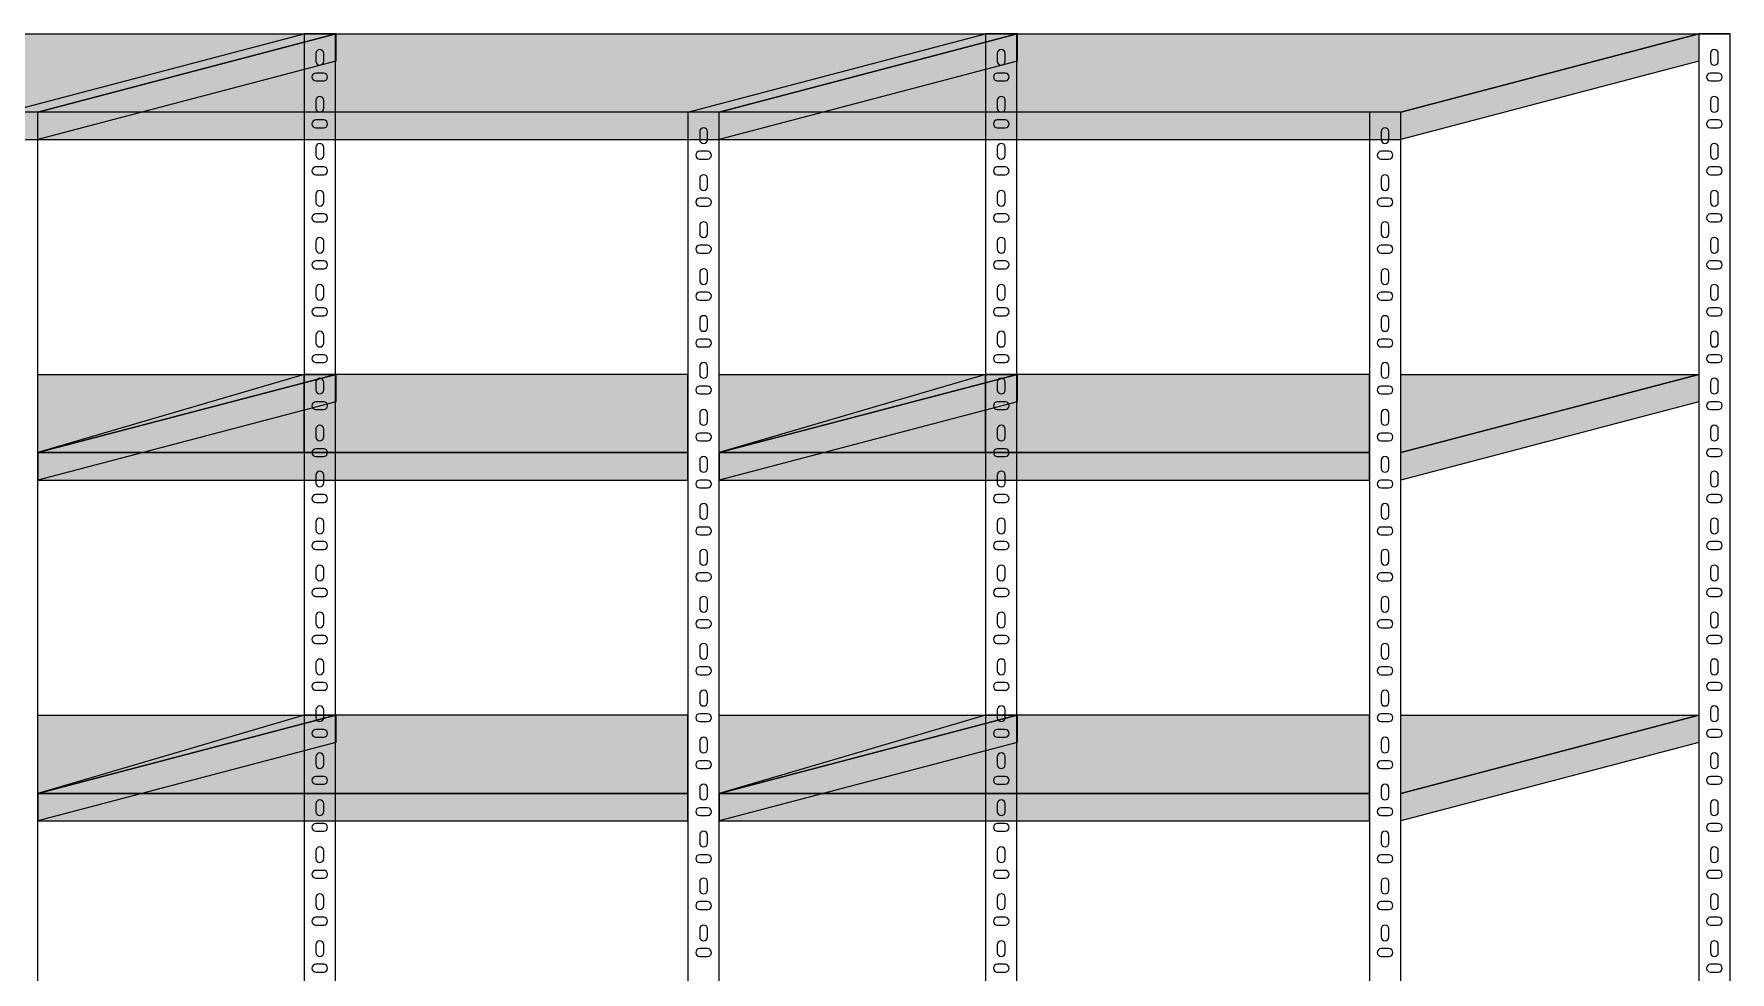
# Model space of a CAD drawing. Header units: millimetres. Extents: x 6614975 to 6624097, y 8742145 to 8746891.
# Drawn here: x 6619253.7 to 6619470.2, y 8744435 to 8744554.9 of the extents above; entities that cross this region are included whole.
import ezdxf

# ---------------------------------------------------------------- set-up
doc = ezdxf.new("R2010")
doc.units = ezdxf.units.MM

msp = doc.modelspace()

# ---------------------------------------------------------------- hatches: boundary and pattern name
h = msp.add_hatch(color=8)
h.dxf.hatch_style = 1
h.paths.add_polyline_path([(6619254.186, 8744544.906), (6619292.238, 8744554.906), (6619205.186, 8744554.906), (6619201.186, 8744554.906), (6619163.186, 8744544.906)])
h = msp.add_hatch(color=8)
h.dxf.hatch_style = 1
h.paths.add_polyline_path([(6619341.186, 8744544.906), (6619379.238, 8744554.906), (6619292.186, 8744554.906), (6619288.186, 8744554.906), (6619250.186, 8744544.906)])
h = msp.add_hatch(color=8)
h.dxf.hatch_style = 1
h.paths.add_polyline_path([(6619292.238, 8744551.406), (6619292.238, 8744554.906), (6619254.186, 8744544.906), (6619254.186, 8744541.406)])
h = msp.add_hatch(color=8)
h.dxf.hatch_style = 1
h.paths.add_polyline_path([(6619428.186, 8744544.906), (6619466.238, 8744554.906), (6619379.186, 8744554.906), (6619375.186, 8744554.906), (6619337.186, 8744544.906)])
h = msp.add_hatch(color=8)
h.dxf.hatch_style = 1
h.paths.add_polyline_path([(6619379.238, 8744551.406), (6619379.238, 8744554.906), (6619341.186, 8744544.906), (6619341.186, 8744541.406)])
h = msp.add_hatch(color=8)
h.dxf.hatch_style = 1
h.paths.add_polyline_path([(6619466.238, 8744551.406), (6619466.238, 8744554.906), (6619428.186, 8744544.906), (6619428.186, 8744541.406)])
h = msp.add_hatch(color=8)
h.dxf.hatch_style = 1
h.paths.add_polyline_path([(6619163.186, 8744544.906), (6619163.186, 8744541.406), (6619254.186, 8744541.406), (6619254.186, 8744544.906)])
h = msp.add_hatch(color=8)
h.dxf.hatch_style = 1
h.paths.add_polyline_path([(6619250.186, 8744544.906), (6619250.186, 8744541.406), (6619341.186, 8744541.406), (6619341.186, 8744544.906)])
h = msp.add_hatch(color=8)
h.dxf.hatch_style = 1
h.paths.add_polyline_path([(6619337.186, 8744544.906), (6619337.186, 8744541.406), (6619428.186, 8744541.406), (6619428.186, 8744544.906)])
h = msp.add_hatch(color=8)
h.dxf.hatch_style = 1
h.paths.add_polyline_path([(6619292.238, 8744507.906), (6619292.238, 8744511.406), (6619254.186, 8744501.406), (6619254.186, 8744497.906)])
h = msp.add_hatch(color=8)
h.dxf.hatch_style = 1
h.paths.add_polyline_path([(6619292.238, 8744511.406), (6619254.186, 8744511.406), (6619254.186, 8744501.406)])
h = msp.add_hatch(color=8)
h.dxf.hatch_style = 1
h.paths.add_polyline_path([(6619288.186, 8744511.406), (6619254.186, 8744501.406), (6619337.186, 8744501.406), (6619337.186, 8744511.406)])
h = msp.add_hatch(color=8)
h.dxf.hatch_style = 1
h.paths.add_polyline_path([(6619379.238, 8744507.906), (6619379.238, 8744511.406), (6619341.186, 8744501.406), (6619341.186, 8744497.906)])
h = msp.add_hatch(color=8)
h.dxf.hatch_style = 1
h.paths.add_polyline_path([(6619379.238, 8744511.406), (6619341.186, 8744511.406), (6619341.186, 8744501.406)])
h = msp.add_hatch(color=8)
h.dxf.hatch_style = 1
h.paths.add_polyline_path([(6619375.186, 8744511.406), (6619341.186, 8744501.406), (6619424.186, 8744501.406), (6619424.186, 8744511.406)])
h = msp.add_hatch(color=8)
h.dxf.hatch_style = 1
h.paths.add_polyline_path([(6619466.238, 8744507.906), (6619466.238, 8744511.406), (6619428.186, 8744501.406), (6619428.186, 8744497.906)])
h = msp.add_hatch(color=8)
h.dxf.hatch_style = 1
h.paths.add_polyline_path([(6619466.238, 8744511.406), (6619428.186, 8744511.406), (6619428.186, 8744501.406)])
h = msp.add_hatch(color=8)
h.dxf.hatch_style = 1
h.paths.add_polyline_path([(6619337.186, 8744497.906), (6619337.186, 8744501.406), (6619254.186, 8744501.406), (6619254.186, 8744497.906)])
h = msp.add_hatch(color=8)
h.dxf.hatch_style = 1
h.paths.add_polyline_path([(6619424.186, 8744497.906), (6619424.186, 8744501.406), (6619341.186, 8744501.406), (6619341.186, 8744497.906)])
h = msp.add_hatch(color=8)
h.dxf.hatch_style = 1
h.paths.add_polyline_path([(6619292.238, 8744464.379), (6619292.238, 8744467.879), (6619254.186, 8744457.879), (6619254.186, 8744454.379)])
h = msp.add_hatch(color=8)
h.dxf.hatch_style = 1
h.paths.add_polyline_path([(6619292.238, 8744467.879), (6619254.186, 8744467.879), (6619254.186, 8744457.879)])
h = msp.add_hatch(color=8)
h.dxf.hatch_style = 1
h.paths.add_polyline_path([(6619288.186, 8744467.879), (6619254.186, 8744457.879), (6619337.186, 8744457.879), (6619337.186, 8744467.879)])
h = msp.add_hatch(color=8)
h.dxf.hatch_style = 1
h.paths.add_polyline_path([(6619379.238, 8744464.379), (6619379.238, 8744467.879), (6619341.186, 8744457.879), (6619341.186, 8744454.379)])
h = msp.add_hatch(color=8)
h.dxf.hatch_style = 1
h.paths.add_polyline_path([(6619379.238, 8744467.879), (6619341.186, 8744467.879), (6619341.186, 8744457.879)])
h = msp.add_hatch(color=8)
h.dxf.hatch_style = 1
h.paths.add_polyline_path([(6619375.186, 8744467.879), (6619341.186, 8744457.879), (6619424.186, 8744457.879), (6619424.186, 8744467.879)])
h = msp.add_hatch(color=8)
h.dxf.hatch_style = 1
h.paths.add_polyline_path([(6619466.238, 8744464.379), (6619466.238, 8744467.879), (6619428.186, 8744457.879), (6619428.186, 8744454.379)])
h = msp.add_hatch(color=8)
h.dxf.hatch_style = 1
h.paths.add_polyline_path([(6619466.238, 8744467.879), (6619428.186, 8744467.879), (6619428.186, 8744457.879)])
h = msp.add_hatch(color=8)
h.dxf.hatch_style = 1
h.paths.add_polyline_path([(6619337.186, 8744454.379), (6619337.186, 8744457.879), (6619254.186, 8744457.879), (6619254.186, 8744454.379)])
h = msp.add_hatch(color=8)
h.dxf.hatch_style = 1
h.paths.add_polyline_path([(6619424.186, 8744454.379), (6619424.186, 8744457.879), (6619341.186, 8744457.879), (6619341.186, 8744454.379)])

# ---------------------------------------------------------------- linework, layer by layer
for p, q in [((6619288.186, 8744554.906), (6619292.186, 8744554.906)), ((6619375.186, 8744554.906), (6619379.186, 8744554.906)), ((6619375.186, 8744554.906), (6619379.186, 8744554.906)), ((6619288.186, 8744501.406), (6619288.186, 8744511.406)), ((6619375.186, 8744501.406), (6619375.186, 8744511.406))]:
    msp.add_line(p, q)
for points in [[(6619292.238, 8744554.906), (6619254.186, 8744544.906), (6619163.186, 8744544.906), (6619201.186, 8744554.906), (6619205.186, 8744554.906), (6619296.238, 8744554.906)], [(6619379.238, 8744554.906), (6619341.186, 8744544.906), (6619250.186, 8744544.906), (6619288.186, 8744554.906), (6619292.186, 8744554.906), (6619379.238, 8744554.906)], [(6619466.238, 8744554.906), (6619428.186, 8744544.906), (6619337.186, 8744544.906), (6619375.186, 8744554.906), (6619379.186, 8744554.906), (6619470.238, 8744554.906)], [(6619288.186, 8744511.406), (6619254.186, 8744501.406), (6619337.186, 8744501.406), (6619337.186, 8744511.406), (6619288.186, 8744511.406)], [(6619375.186, 8744511.406), (6619341.186, 8744501.406), (6619424.186, 8744501.406), (6619424.186, 8744511.406), (6619375.186, 8744511.406)], [(6619288.186, 8744467.879), (6619254.186, 8744457.879), (6619337.186, 8744457.879), (6619337.186, 8744467.879), (6619288.186, 8744467.879)], [(6619375.186, 8744467.879), (6619341.186, 8744457.879), (6619424.186, 8744457.879), (6619424.186, 8744467.879), (6619375.186, 8744467.879)]]:
    msp.add_lwpolyline(points)
for points in [[(6619254.186, 8744544.906), (6619292.238, 8744554.906), (6619292.238, 8744551.406), (6619254.186, 8744541.406)], [(6619288.186, 8744354.906), (6619292.186, 8744354.906), (6619292.186, 8744554.906), (6619288.186, 8744554.906)], [(6619341.186, 8744544.906), (6619379.238, 8744554.906), (6619379.238, 8744551.406), (6619341.186, 8744541.406)], [(6619375.186, 8744354.906), (6619379.186, 8744354.906), (6619379.186, 8744554.906), (6619375.186, 8744554.906)], [(6619428.186, 8744544.906), (6619466.238, 8744554.906), (6619466.238, 8744551.406), (6619428.186, 8744541.406)], [(6619466.238, 8744354.906), (6619470.238, 8744354.906), (6619470.238, 8744554.906), (6619466.238, 8744554.906)], [(6619163.186, 8744541.406), (6619254.186, 8744541.406), (6619254.186, 8744544.906), (6619163.186, 8744544.906)], [(6619250.186, 8744344.906), (6619254.186, 8744344.906), (6619254.186, 8744544.906), (6619250.186, 8744544.906)], [(6619250.186, 8744344.906), (6619254.186, 8744344.906), (6619254.186, 8744544.906), (6619250.186, 8744544.906)], [(6619250.186, 8744541.406), (6619341.186, 8744541.406), (6619341.186, 8744544.906), (6619250.186, 8744544.906)], [(6619337.186, 8744344.906), (6619341.186, 8744344.906), (6619341.186, 8744544.906), (6619337.186, 8744544.906)], [(6619337.186, 8744344.906), (6619341.186, 8744344.906), (6619341.186, 8744544.906), (6619337.186, 8744544.906)], [(6619337.186, 8744344.906), (6619341.186, 8744344.906), (6619341.186, 8744544.906), (6619337.186, 8744544.906)], [(6619337.186, 8744541.406), (6619428.186, 8744541.406), (6619428.186, 8744544.906), (6619337.186, 8744544.906)], [(6619424.186, 8744344.906), (6619428.186, 8744344.906), (6619428.186, 8744544.906), (6619424.186, 8744544.906)], [(6619254.186, 8744501.406), (6619292.238, 8744511.406), (6619292.238, 8744507.906), (6619254.186, 8744497.906)], [(6619254.186, 8744511.406), (6619292.238, 8744511.406), (6619254.186, 8744501.406)], [(6619341.186, 8744501.406), (6619379.238, 8744511.406), (6619379.238, 8744507.906), (6619341.186, 8744497.906)], [(6619341.186, 8744511.406), (6619379.238, 8744511.406), (6619341.186, 8744501.406)], [(6619428.186, 8744501.406), (6619466.238, 8744511.406), (6619466.238, 8744507.906), (6619428.186, 8744497.906)], [(6619428.186, 8744511.406), (6619466.238, 8744511.406), (6619428.186, 8744501.406)], [(6619254.186, 8744497.906), (6619337.186, 8744497.906), (6619337.186, 8744501.406), (6619254.186, 8744501.406)], [(6619341.186, 8744497.906), (6619424.186, 8744497.906), (6619424.186, 8744501.406), (6619341.186, 8744501.406)], [(6619254.186, 8744457.879), (6619292.238, 8744467.879), (6619292.238, 8744464.379), (6619254.186, 8744454.379)], [(6619254.186, 8744467.879), (6619292.238, 8744467.879), (6619254.186, 8744457.879)], [(6619341.186, 8744457.879), (6619379.238, 8744467.879), (6619379.238, 8744464.379), (6619341.186, 8744454.379)], [(6619341.186, 8744467.879), (6619379.238, 8744467.879), (6619341.186, 8744457.879)], [(6619428.186, 8744457.879), (6619466.238, 8744467.879), (6619466.238, 8744464.379), (6619428.186, 8744454.379)], [(6619428.186, 8744467.879), (6619466.238, 8744467.879), (6619428.186, 8744457.879)], [(6619254.186, 8744454.379), (6619337.186, 8744454.379), (6619337.186, 8744457.879), (6619254.186, 8744457.879)], [(6619341.186, 8744454.379), (6619424.186, 8744454.379), (6619424.186, 8744457.879), (6619341.186, 8744457.879)]]:
    msp.add_lwpolyline(points, close=True)
for points in [[(6619289.686, 8744551.406, 1), (6619290.686, 8744551.406), (6619290.686, 8744552.406, 1), (6619289.686, 8744552.406)], [(6619376.686, 8744551.406, 1), (6619377.686, 8744551.406), (6619377.686, 8744552.406, 1), (6619376.686, 8744552.406)], [(6619467.738, 8744551.406, 1), (6619468.738, 8744551.406), (6619468.738, 8744552.406, 1), (6619467.738, 8744552.406)], [(6619289.686, 8744549.906, 1), (6619289.686, 8744548.906), (6619290.686, 8744548.906, 1), (6619290.686, 8744549.906)], [(6619376.686, 8744549.906, 1), (6619376.686, 8744548.906), (6619377.686, 8744548.906, 1), (6619377.686, 8744549.906)], [(6619467.738, 8744549.906, 1), (6619467.738, 8744548.906), (6619468.738, 8744548.906, 1), (6619468.738, 8744549.906)], [(6619289.686, 8744545.406, 1), (6619290.686, 8744545.406), (6619290.686, 8744546.406, 1), (6619289.686, 8744546.406)], [(6619376.686, 8744545.406, 1), (6619377.686, 8744545.406), (6619377.686, 8744546.406, 1), (6619376.686, 8744546.406)], [(6619467.738, 8744545.406, 1), (6619468.738, 8744545.406), (6619468.738, 8744546.406, 1), (6619467.738, 8744546.406)], [(6619289.686, 8744543.906, 1), (6619289.686, 8744542.906), (6619290.686, 8744542.906, 1), (6619290.686, 8744543.906)], [(6619376.686, 8744543.906, 1), (6619376.686, 8744542.906), (6619377.686, 8744542.906, 1), (6619377.686, 8744543.906)], [(6619467.738, 8744543.906, 1), (6619467.738, 8744542.906), (6619468.738, 8744542.906, 1), (6619468.738, 8744543.906)], [(6619338.686, 8744541.406, 1), (6619339.686, 8744541.406), (6619339.686, 8744542.406, 1), (6619338.686, 8744542.406)], [(6619338.686, 8744541.406, 1), (6619339.686, 8744541.406), (6619339.686, 8744542.406, 1), (6619338.686, 8744542.406)], [(6619338.686, 8744541.406, 1), (6619339.686, 8744541.406), (6619339.686, 8744542.406, 1), (6619338.686, 8744542.406)], [(6619425.686, 8744541.406, 1), (6619426.686, 8744541.406), (6619426.686, 8744542.406, 1), (6619425.686, 8744542.406)], [(6619289.686, 8744539.406, 1), (6619290.686, 8744539.406), (6619290.686, 8744540.406, 1), (6619289.686, 8744540.406)], [(6619338.686, 8744539.906, 1), (6619338.686, 8744538.906), (6619339.686, 8744538.906, 1), (6619339.686, 8744539.906)], [(6619338.686, 8744539.906, 1), (6619338.686, 8744538.906), (6619339.686, 8744538.906, 1), (6619339.686, 8744539.906)], [(6619338.686, 8744539.906, 1), (6619338.686, 8744538.906), (6619339.686, 8744538.906, 1), (6619339.686, 8744539.906)], [(6619376.686, 8744539.406, 1), (6619377.686, 8744539.406), (6619377.686, 8744540.406, 1), (6619376.686, 8744540.406)], [(6619425.686, 8744539.906, 1), (6619425.686, 8744538.906), (6619426.686, 8744538.906, 1), (6619426.686, 8744539.906)], [(6619467.738, 8744539.406, 1), (6619468.738, 8744539.406), (6619468.738, 8744540.406, 1), (6619467.738, 8744540.406)], [(6619289.686, 8744537.906, 1), (6619289.686, 8744536.906), (6619290.686, 8744536.906, 1), (6619290.686, 8744537.906)], [(6619376.686, 8744537.906, 1), (6619376.686, 8744536.906), (6619377.686, 8744536.906, 1), (6619377.686, 8744537.906)], [(6619467.738, 8744537.906, 1), (6619467.738, 8744536.906), (6619468.738, 8744536.906, 1), (6619468.738, 8744537.906)], [(6619338.686, 8744535.406, 1), (6619339.686, 8744535.406), (6619339.686, 8744536.406, 1), (6619338.686, 8744536.406)], [(6619338.686, 8744535.406, 1), (6619339.686, 8744535.406), (6619339.686, 8744536.406, 1), (6619338.686, 8744536.406)], [(6619338.686, 8744535.406, 1), (6619339.686, 8744535.406), (6619339.686, 8744536.406, 1), (6619338.686, 8744536.406)], [(6619425.686, 8744535.406, 1), (6619426.686, 8744535.406), (6619426.686, 8744536.406, 1), (6619425.686, 8744536.406)], [(6619289.686, 8744533.406, 1), (6619290.686, 8744533.406), (6619290.686, 8744534.406, 1), (6619289.686, 8744534.406)], [(6619338.686, 8744533.906, 1), (6619338.686, 8744532.906), (6619339.686, 8744532.906, 1), (6619339.686, 8744533.906)], [(6619338.686, 8744533.906, 1), (6619338.686, 8744532.906), (6619339.686, 8744532.906, 1), (6619339.686, 8744533.906)], [(6619338.686, 8744533.906, 1), (6619338.686, 8744532.906), (6619339.686, 8744532.906, 1), (6619339.686, 8744533.906)], [(6619376.686, 8744533.406, 1), (6619377.686, 8744533.406), (6619377.686, 8744534.406, 1), (6619376.686, 8744534.406)], [(6619425.686, 8744533.906, 1), (6619425.686, 8744532.906), (6619426.686, 8744532.906, 1), (6619426.686, 8744533.906)], [(6619467.738, 8744533.406, 1), (6619468.738, 8744533.406), (6619468.738, 8744534.406, 1), (6619467.738, 8744534.406)], [(6619289.686, 8744531.906, 1), (6619289.686, 8744530.906), (6619290.686, 8744530.906, 1), (6619290.686, 8744531.906)], [(6619338.686, 8744529.406, 1), (6619339.686, 8744529.406), (6619339.686, 8744530.406, 1), (6619338.686, 8744530.406)], [(6619338.686, 8744529.406, 1), (6619339.686, 8744529.406), (6619339.686, 8744530.406, 1), (6619338.686, 8744530.406)], [(6619338.686, 8744529.406, 1), (6619339.686, 8744529.406), (6619339.686, 8744530.406, 1), (6619338.686, 8744530.406)], [(6619376.686, 8744531.906, 1), (6619376.686, 8744530.906), (6619377.686, 8744530.906, 1), (6619377.686, 8744531.906)], [(6619425.686, 8744529.406, 1), (6619426.686, 8744529.406), (6619426.686, 8744530.406, 1), (6619425.686, 8744530.406)], [(6619467.738, 8744531.906, 1), (6619467.738, 8744530.906), (6619468.738, 8744530.906, 1), (6619468.738, 8744531.906)], [(6619289.686, 8744527.406, 1), (6619290.686, 8744527.406), (6619290.686, 8744528.406, 1), (6619289.686, 8744528.406)], [(6619376.686, 8744527.406, 1), (6619377.686, 8744527.406), (6619377.686, 8744528.406, 1), (6619376.686, 8744528.406)], [(6619467.738, 8744527.406, 1), (6619468.738, 8744527.406), (6619468.738, 8744528.406, 1), (6619467.738, 8744528.406)], [(6619338.686, 8744527.906, 1), (6619338.686, 8744526.906), (6619339.686, 8744526.906, 1), (6619339.686, 8744527.906)], [(6619338.686, 8744527.906, 1), (6619338.686, 8744526.906), (6619339.686, 8744526.906, 1), (6619339.686, 8744527.906)], [(6619338.686, 8744527.906, 1), (6619338.686, 8744526.906), (6619339.686, 8744526.906, 1), (6619339.686, 8744527.906)], [(6619425.686, 8744527.906, 1), (6619425.686, 8744526.906), (6619426.686, 8744526.906, 1), (6619426.686, 8744527.906)], [(6619289.686, 8744525.906, 1), (6619289.686, 8744524.906), (6619290.686, 8744524.906, 1), (6619290.686, 8744525.906)], [(6619338.686, 8744523.406, 1), (6619339.686, 8744523.406), (6619339.686, 8744524.406, 1), (6619338.686, 8744524.406)], [(6619338.686, 8744523.406, 1), (6619339.686, 8744523.406), (6619339.686, 8744524.406, 1), (6619338.686, 8744524.406)], [(6619338.686, 8744523.406, 1), (6619339.686, 8744523.406), (6619339.686, 8744524.406, 1), (6619338.686, 8744524.406)], [(6619376.686, 8744525.906, 1), (6619376.686, 8744524.906), (6619377.686, 8744524.906, 1), (6619377.686, 8744525.906)], [(6619425.686, 8744523.406, 1), (6619426.686, 8744523.406), (6619426.686, 8744524.406, 1), (6619425.686, 8744524.406)], [(6619467.738, 8744525.906, 1), (6619467.738, 8744524.906), (6619468.738, 8744524.906, 1), (6619468.738, 8744525.906)], [(6619289.686, 8744521.406, 1), (6619290.686, 8744521.406), (6619290.686, 8744522.406, 1), (6619289.686, 8744522.406)], [(6619376.686, 8744521.406, 1), (6619377.686, 8744521.406), (6619377.686, 8744522.406, 1), (6619376.686, 8744522.406)], [(6619467.738, 8744521.406, 1), (6619468.738, 8744521.406), (6619468.738, 8744522.406, 1), (6619467.738, 8744522.406)], [(6619338.686, 8744521.906, 1), (6619338.686, 8744520.906), (6619339.686, 8744520.906, 1), (6619339.686, 8744521.906)], [(6619338.686, 8744521.906, 1), (6619338.686, 8744520.906), (6619339.686, 8744520.906, 1), (6619339.686, 8744521.906)], [(6619338.686, 8744521.906, 1), (6619338.686, 8744520.906), (6619339.686, 8744520.906, 1), (6619339.686, 8744521.906)], [(6619425.686, 8744521.906, 1), (6619425.686, 8744520.906), (6619426.686, 8744520.906, 1), (6619426.686, 8744521.906)], [(6619289.686, 8744519.906, 1), (6619289.686, 8744518.906), (6619290.686, 8744518.906, 1), (6619290.686, 8744519.906)], [(6619338.686, 8744517.406, 1), (6619339.686, 8744517.406), (6619339.686, 8744518.406, 1), (6619338.686, 8744518.406)], [(6619338.686, 8744517.406, 1), (6619339.686, 8744517.406), (6619339.686, 8744518.406, 1), (6619338.686, 8744518.406)], [(6619338.686, 8744517.406, 1), (6619339.686, 8744517.406), (6619339.686, 8744518.406, 1), (6619338.686, 8744518.406)], [(6619376.686, 8744519.906, 1), (6619376.686, 8744518.906), (6619377.686, 8744518.906, 1), (6619377.686, 8744519.906)], [(6619425.686, 8744517.406, 1), (6619426.686, 8744517.406), (6619426.686, 8744518.406, 1), (6619425.686, 8744518.406)], [(6619467.738, 8744519.906, 1), (6619467.738, 8744518.906), (6619468.738, 8744518.906, 1), (6619468.738, 8744519.906)], [(6619289.686, 8744515.406, 1), (6619290.686, 8744515.406), (6619290.686, 8744516.406, 1), (6619289.686, 8744516.406)], [(6619338.686, 8744515.906, 1), (6619338.686, 8744514.906), (6619339.686, 8744514.906, 1), (6619339.686, 8744515.906)], [(6619338.686, 8744515.906, 1), (6619338.686, 8744514.906), (6619339.686, 8744514.906, 1), (6619339.686, 8744515.906)], [(6619338.686, 8744515.906, 1), (6619338.686, 8744514.906), (6619339.686, 8744514.906, 1), (6619339.686, 8744515.906)], [(6619376.686, 8744515.406, 1), (6619377.686, 8744515.406), (6619377.686, 8744516.406, 1), (6619376.686, 8744516.406)], [(6619425.686, 8744515.906, 1), (6619425.686, 8744514.906), (6619426.686, 8744514.906, 1), (6619426.686, 8744515.906)], [(6619467.738, 8744515.406, 1), (6619468.738, 8744515.406), (6619468.738, 8744516.406, 1), (6619467.738, 8744516.406)], [(6619289.686, 8744513.906, 1), (6619289.686, 8744512.906), (6619290.686, 8744512.906, 1), (6619290.686, 8744513.906)], [(6619376.686, 8744513.906, 1), (6619376.686, 8744512.906), (6619377.686, 8744512.906, 1), (6619377.686, 8744513.906)], [(6619467.738, 8744513.906, 1), (6619467.738, 8744512.906), (6619468.738, 8744512.906, 1), (6619468.738, 8744513.906)], [(6619338.686, 8744511.406, 1), (6619339.686, 8744511.406), (6619339.686, 8744512.406, 1), (6619338.686, 8744512.406)], [(6619338.686, 8744511.406, 1), (6619339.686, 8744511.406), (6619339.686, 8744512.406, 1), (6619338.686, 8744512.406)], [(6619338.686, 8744511.406, 1), (6619339.686, 8744511.406), (6619339.686, 8744512.406, 1), (6619338.686, 8744512.406)], [(6619425.686, 8744511.406, 1), (6619426.686, 8744511.406), (6619426.686, 8744512.406, 1), (6619425.686, 8744512.406)], [(6619289.686, 8744509.406, 1), (6619290.686, 8744509.406), (6619290.686, 8744510.406, 1), (6619289.686, 8744510.406)], [(6619338.686, 8744509.906, 1), (6619338.686, 8744508.906), (6619339.686, 8744508.906, 1), (6619339.686, 8744509.906)], [(6619338.686, 8744509.906, 1), (6619338.686, 8744508.906), (6619339.686, 8744508.906, 1), (6619339.686, 8744509.906)], [(6619338.686, 8744509.906, 1), (6619338.686, 8744508.906), (6619339.686, 8744508.906, 1), (6619339.686, 8744509.906)], [(6619376.686, 8744509.406, 1), (6619377.686, 8744509.406), (6619377.686, 8744510.406, 1), (6619376.686, 8744510.406)], [(6619425.686, 8744509.906, 1), (6619425.686, 8744508.906), (6619426.686, 8744508.906, 1), (6619426.686, 8744509.906)], [(6619467.738, 8744509.406, 1), (6619468.738, 8744509.406), (6619468.738, 8744510.406, 1), (6619467.738, 8744510.406)], [(6619289.686, 8744507.906, 1), (6619289.686, 8744506.906), (6619290.686, 8744506.906, 1), (6619290.686, 8744507.906)], [(6619376.686, 8744507.906, 1), (6619376.686, 8744506.906), (6619377.686, 8744506.906, 1), (6619377.686, 8744507.906)], [(6619467.738, 8744507.906, 1), (6619467.738, 8744506.906), (6619468.738, 8744506.906, 1), (6619468.738, 8744507.906)], [(6619289.686, 8744503.406, 1), (6619290.686, 8744503.406), (6619290.686, 8744504.406, 1), (6619289.686, 8744504.406)], [(6619338.686, 8744505.406, 1), (6619339.686, 8744505.406), (6619339.686, 8744506.406, 1), (6619338.686, 8744506.406)], [(6619338.686, 8744505.406, 1), (6619339.686, 8744505.406), (6619339.686, 8744506.406, 1), (6619338.686, 8744506.406)], [(6619338.686, 8744505.406, 1), (6619339.686, 8744505.406), (6619339.686, 8744506.406, 1), (6619338.686, 8744506.406)], [(6619376.686, 8744503.406, 1), (6619377.686, 8744503.406), (6619377.686, 8744504.406, 1), (6619376.686, 8744504.406)], [(6619425.686, 8744505.406, 1), (6619426.686, 8744505.406), (6619426.686, 8744506.406, 1), (6619425.686, 8744506.406)], [(6619467.738, 8744503.406, 1), (6619468.738, 8744503.406), (6619468.738, 8744504.406, 1), (6619467.738, 8744504.406)], [(6619338.686, 8744503.906, 1), (6619338.686, 8744502.906), (6619339.686, 8744502.906, 1), (6619339.686, 8744503.906)], [(6619338.686, 8744503.906, 1), (6619338.686, 8744502.906), (6619339.686, 8744502.906, 1), (6619339.686, 8744503.906)], [(6619338.686, 8744503.906, 1), (6619338.686, 8744502.906), (6619339.686, 8744502.906, 1), (6619339.686, 8744503.906)], [(6619425.686, 8744503.906, 1), (6619425.686, 8744502.906), (6619426.686, 8744502.906, 1), (6619426.686, 8744503.906)], [(6619289.686, 8744501.906, 1), (6619289.686, 8744500.906), (6619290.686, 8744500.906, 1), (6619290.686, 8744501.906)], [(6619338.686, 8744499.406, 1), (6619339.686, 8744499.406), (6619339.686, 8744500.406, 1), (6619338.686, 8744500.406)], [(6619338.686, 8744499.406, 1), (6619339.686, 8744499.406), (6619339.686, 8744500.406, 1), (6619338.686, 8744500.406)], [(6619338.686, 8744499.406, 1), (6619339.686, 8744499.406), (6619339.686, 8744500.406, 1), (6619338.686, 8744500.406)], [(6619376.686, 8744501.906, 1), (6619376.686, 8744500.906), (6619377.686, 8744500.906, 1), (6619377.686, 8744501.906)], [(6619425.686, 8744499.406, 1), (6619426.686, 8744499.406), (6619426.686, 8744500.406, 1), (6619425.686, 8744500.406)], [(6619467.738, 8744501.906, 1), (6619467.738, 8744500.906), (6619468.738, 8744500.906, 1), (6619468.738, 8744501.906)], [(6619289.686, 8744497.54, 1), (6619290.686, 8744497.54), (6619290.686, 8744498.54, 1), (6619289.686, 8744498.54)], [(6619376.686, 8744497.54, 1), (6619377.686, 8744497.54), (6619377.686, 8744498.54, 1), (6619376.686, 8744498.54)], [(6619467.738, 8744497.54, 1), (6619468.738, 8744497.54), (6619468.738, 8744498.54, 1), (6619467.738, 8744498.54)], [(6619338.686, 8744497.906, 1), (6619338.686, 8744496.906), (6619339.686, 8744496.906, 1), (6619339.686, 8744497.906)], [(6619338.686, 8744497.906, 1), (6619338.686, 8744496.906), (6619339.686, 8744496.906, 1), (6619339.686, 8744497.906)], [(6619338.686, 8744497.906, 1), (6619338.686, 8744496.906), (6619339.686, 8744496.906, 1), (6619339.686, 8744497.906)], [(6619425.686, 8744497.906, 1), (6619425.686, 8744496.906), (6619426.686, 8744496.906, 1), (6619426.686, 8744497.906)], [(6619289.686, 8744496.04, 1), (6619289.686, 8744495.04), (6619290.686, 8744495.04, 1), (6619290.686, 8744496.04)], [(6619338.686, 8744493.406, 1), (6619339.686, 8744493.406), (6619339.686, 8744494.406, 1), (6619338.686, 8744494.406)], [(6619338.686, 8744493.406, 1), (6619339.686, 8744493.406), (6619339.686, 8744494.406, 1), (6619338.686, 8744494.406)], [(6619338.686, 8744493.406, 1), (6619339.686, 8744493.406), (6619339.686, 8744494.406, 1), (6619338.686, 8744494.406)], [(6619376.686, 8744496.04, 1), (6619376.686, 8744495.04), (6619377.686, 8744495.04, 1), (6619377.686, 8744496.04)], [(6619425.686, 8744493.406, 1), (6619426.686, 8744493.406), (6619426.686, 8744494.406, 1), (6619425.686, 8744494.406)], [(6619467.738, 8744496.04, 1), (6619467.738, 8744495.04), (6619468.738, 8744495.04, 1), (6619468.738, 8744496.04)], [(6619289.686, 8744491.54, 1), (6619290.686, 8744491.54), (6619290.686, 8744492.54, 1), (6619289.686, 8744492.54)], [(6619338.686, 8744491.906, 1), (6619338.686, 8744490.906), (6619339.686, 8744490.906, 1), (6619339.686, 8744491.906)], [(6619338.686, 8744491.906, 1), (6619338.686, 8744490.906), (6619339.686, 8744490.906, 1), (6619339.686, 8744491.906)], [(6619338.686, 8744491.906, 1), (6619338.686, 8744490.906), (6619339.686, 8744490.906, 1), (6619339.686, 8744491.906)], [(6619376.686, 8744491.54, 1), (6619377.686, 8744491.54), (6619377.686, 8744492.54, 1), (6619376.686, 8744492.54)], [(6619425.686, 8744491.906, 1), (6619425.686, 8744490.906), (6619426.686, 8744490.906, 1), (6619426.686, 8744491.906)], [(6619467.738, 8744491.54, 1), (6619468.738, 8744491.54), (6619468.738, 8744492.54, 1), (6619467.738, 8744492.54)], [(6619289.686, 8744490.04, 1), (6619289.686, 8744489.04), (6619290.686, 8744489.04, 1), (6619290.686, 8744490.04)], [(6619376.686, 8744490.04, 1), (6619376.686, 8744489.04), (6619377.686, 8744489.04, 1), (6619377.686, 8744490.04)], [(6619467.738, 8744490.04, 1), (6619467.738, 8744489.04), (6619468.738, 8744489.04, 1), (6619468.738, 8744490.04)], [(6619338.686, 8744487.54, 1), (6619339.686, 8744487.54), (6619339.686, 8744488.54, 1), (6619338.686, 8744488.54)], [(6619338.686, 8744487.54, 1), (6619339.686, 8744487.54), (6619339.686, 8744488.54, 1), (6619338.686, 8744488.54)], [(6619338.686, 8744487.54, 1), (6619339.686, 8744487.54), (6619339.686, 8744488.54, 1), (6619338.686, 8744488.54)], [(6619425.686, 8744487.54, 1), (6619426.686, 8744487.54), (6619426.686, 8744488.54, 1), (6619425.686, 8744488.54)], [(6619289.686, 8744485.54, 1), (6619290.686, 8744485.54), (6619290.686, 8744486.54, 1), (6619289.686, 8744486.54)], [(6619338.686, 8744486.04, 1), (6619338.686, 8744485.04), (6619339.686, 8744485.04, 1), (6619339.686, 8744486.04)], [(6619338.686, 8744486.04, 1), (6619338.686, 8744485.04), (6619339.686, 8744485.04, 1), (6619339.686, 8744486.04)], [(6619338.686, 8744486.04, 1), (6619338.686, 8744485.04), (6619339.686, 8744485.04, 1), (6619339.686, 8744486.04)], [(6619376.686, 8744485.54, 1), (6619377.686, 8744485.54), (6619377.686, 8744486.54, 1), (6619376.686, 8744486.54)], [(6619425.686, 8744486.04, 1), (6619425.686, 8744485.04), (6619426.686, 8744485.04, 1), (6619426.686, 8744486.04)], [(6619467.738, 8744485.54, 1), (6619468.738, 8744485.54), (6619468.738, 8744486.54, 1), (6619467.738, 8744486.54)], [(6619289.686, 8744484.04, 1), (6619289.686, 8744483.04), (6619290.686, 8744483.04, 1), (6619290.686, 8744484.04)], [(6619376.686, 8744484.04, 1), (6619376.686, 8744483.04), (6619377.686, 8744483.04, 1), (6619377.686, 8744484.04)], [(6619467.738, 8744484.04, 1), (6619467.738, 8744483.04), (6619468.738, 8744483.04, 1), (6619468.738, 8744484.04)], [(6619338.686, 8744481.54, 1), (6619339.686, 8744481.54), (6619339.686, 8744482.54, 1), (6619338.686, 8744482.54)], [(6619338.686, 8744481.54, 1), (6619339.686, 8744481.54), (6619339.686, 8744482.54, 1), (6619338.686, 8744482.54)], [(6619338.686, 8744481.54, 1), (6619339.686, 8744481.54), (6619339.686, 8744482.54, 1), (6619338.686, 8744482.54)], [(6619425.686, 8744481.54, 1), (6619426.686, 8744481.54), (6619426.686, 8744482.54, 1), (6619425.686, 8744482.54)], [(6619289.686, 8744479.54, 1), (6619290.686, 8744479.54), (6619290.686, 8744480.54, 1), (6619289.686, 8744480.54)], [(6619338.686, 8744480.04, 1), (6619338.686, 8744479.04), (6619339.686, 8744479.04, 1), (6619339.686, 8744480.04)], [(6619338.686, 8744480.04, 1), (6619338.686, 8744479.04), (6619339.686, 8744479.04, 1), (6619339.686, 8744480.04)], [(6619338.686, 8744480.04, 1), (6619338.686, 8744479.04), (6619339.686, 8744479.04, 1), (6619339.686, 8744480.04)], [(6619376.686, 8744479.54, 1), (6619377.686, 8744479.54), (6619377.686, 8744480.54, 1), (6619376.686, 8744480.54)], [(6619425.686, 8744480.04, 1), (6619425.686, 8744479.04), (6619426.686, 8744479.04, 1), (6619426.686, 8744480.04)], [(6619467.738, 8744479.54, 1), (6619468.738, 8744479.54), (6619468.738, 8744480.54, 1), (6619467.738, 8744480.54)], [(6619289.686, 8744478.04, 1), (6619289.686, 8744477.04), (6619290.686, 8744477.04, 1), (6619290.686, 8744478.04)], [(6619338.686, 8744475.54, 1), (6619339.686, 8744475.54), (6619339.686, 8744476.54, 1), (6619338.686, 8744476.54)], [(6619338.686, 8744475.54, 1), (6619339.686, 8744475.54), (6619339.686, 8744476.54, 1), (6619338.686, 8744476.54)], [(6619338.686, 8744475.54, 1), (6619339.686, 8744475.54), (6619339.686, 8744476.54, 1), (6619338.686, 8744476.54)], [(6619376.686, 8744478.04, 1), (6619376.686, 8744477.04), (6619377.686, 8744477.04, 1), (6619377.686, 8744478.04)], [(6619425.686, 8744475.54, 1), (6619426.686, 8744475.54), (6619426.686, 8744476.54, 1), (6619425.686, 8744476.54)], [(6619467.738, 8744478.04, 1), (6619467.738, 8744477.04), (6619468.738, 8744477.04, 1), (6619468.738, 8744478.04)], [(6619289.686, 8744473.54, 1), (6619290.686, 8744473.54), (6619290.686, 8744474.54, 1), (6619289.686, 8744474.54)], [(6619376.686, 8744473.54, 1), (6619377.686, 8744473.54), (6619377.686, 8744474.54, 1), (6619376.686, 8744474.54)], [(6619467.738, 8744473.54, 1), (6619468.738, 8744473.54), (6619468.738, 8744474.54, 1), (6619467.738, 8744474.54)], [(6619338.686, 8744474.04, 1), (6619338.686, 8744473.04), (6619339.686, 8744473.04, 1), (6619339.686, 8744474.04)], [(6619338.686, 8744474.04, 1), (6619338.686, 8744473.04), (6619339.686, 8744473.04, 1), (6619339.686, 8744474.04)], [(6619338.686, 8744474.04, 1), (6619338.686, 8744473.04), (6619339.686, 8744473.04, 1), (6619339.686, 8744474.04)], [(6619425.686, 8744474.04, 1), (6619425.686, 8744473.04), (6619426.686, 8744473.04, 1), (6619426.686, 8744474.04)], [(6619289.686, 8744472.04, 1), (6619289.686, 8744471.04), (6619290.686, 8744471.04, 1), (6619290.686, 8744472.04)], [(6619338.686, 8744469.54, 1), (6619339.686, 8744469.54), (6619339.686, 8744470.54, 1), (6619338.686, 8744470.54)], [(6619338.686, 8744469.54, 1), (6619339.686, 8744469.54), (6619339.686, 8744470.54, 1), (6619338.686, 8744470.54)], [(6619338.686, 8744469.54, 1), (6619339.686, 8744469.54), (6619339.686, 8744470.54, 1), (6619338.686, 8744470.54)], [(6619376.686, 8744472.04, 1), (6619376.686, 8744471.04), (6619377.686, 8744471.04, 1), (6619377.686, 8744472.04)], [(6619425.686, 8744469.54, 1), (6619426.686, 8744469.54), (6619426.686, 8744470.54, 1), (6619425.686, 8744470.54)], [(6619467.738, 8744472.04, 1), (6619467.738, 8744471.04), (6619468.738, 8744471.04, 1), (6619468.738, 8744472.04)], [(6619289.686, 8744467.54, 1), (6619290.686, 8744467.54), (6619290.686, 8744468.54, 1), (6619289.686, 8744468.54)], [(6619376.686, 8744467.54, 1), (6619377.686, 8744467.54), (6619377.686, 8744468.54, 1), (6619376.686, 8744468.54)], [(6619467.738, 8744467.54, 1), (6619468.738, 8744467.54), (6619468.738, 8744468.54, 1), (6619467.738, 8744468.54)], [(6619289.686, 8744466.04, 1), (6619289.686, 8744465.04), (6619290.686, 8744465.04, 1), (6619290.686, 8744466.04)], [(6619338.686, 8744468.04, 1), (6619338.686, 8744467.04), (6619339.686, 8744467.04, 1), (6619339.686, 8744468.04)], [(6619338.686, 8744468.04, 1), (6619338.686, 8744467.04), (6619339.686, 8744467.04, 1), (6619339.686, 8744468.04)], [(6619338.686, 8744468.04, 1), (6619338.686, 8744467.04), (6619339.686, 8744467.04, 1), (6619339.686, 8744468.04)], [(6619376.686, 8744466.04, 1), (6619376.686, 8744465.04), (6619377.686, 8744465.04, 1), (6619377.686, 8744466.04)], [(6619425.686, 8744468.04, 1), (6619425.686, 8744467.04), (6619426.686, 8744467.04, 1), (6619426.686, 8744468.04)], [(6619467.738, 8744466.04, 1), (6619467.738, 8744465.04), (6619468.738, 8744465.04, 1), (6619468.738, 8744466.04)], [(6619338.686, 8744463.54, 1), (6619339.686, 8744463.54), (6619339.686, 8744464.54, 1), (6619338.686, 8744464.54)], [(6619338.686, 8744463.54, 1), (6619339.686, 8744463.54), (6619339.686, 8744464.54, 1), (6619338.686, 8744464.54)], [(6619338.686, 8744463.54, 1), (6619339.686, 8744463.54), (6619339.686, 8744464.54, 1), (6619338.686, 8744464.54)], [(6619425.686, 8744463.54, 1), (6619426.686, 8744463.54), (6619426.686, 8744464.54, 1), (6619425.686, 8744464.54)], [(6619289.686, 8744461.54, 1), (6619290.686, 8744461.54), (6619290.686, 8744462.54, 1), (6619289.686, 8744462.54)], [(6619338.686, 8744462.04, 1), (6619338.686, 8744461.04), (6619339.686, 8744461.04, 1), (6619339.686, 8744462.04)], [(6619338.686, 8744462.04, 1), (6619338.686, 8744461.04), (6619339.686, 8744461.04, 1), (6619339.686, 8744462.04)], [(6619338.686, 8744462.04, 1), (6619338.686, 8744461.04), (6619339.686, 8744461.04, 1), (6619339.686, 8744462.04)], [(6619376.686, 8744461.54, 1), (6619377.686, 8744461.54), (6619377.686, 8744462.54, 1), (6619376.686, 8744462.54)], [(6619425.686, 8744462.04, 1), (6619425.686, 8744461.04), (6619426.686, 8744461.04, 1), (6619426.686, 8744462.04)], [(6619467.738, 8744461.54, 1), (6619468.738, 8744461.54), (6619468.738, 8744462.54, 1), (6619467.738, 8744462.54)], [(6619289.686, 8744460.04, 1), (6619289.686, 8744459.04), (6619290.686, 8744459.04, 1), (6619290.686, 8744460.04)], [(6619376.686, 8744460.04, 1), (6619376.686, 8744459.04), (6619377.686, 8744459.04, 1), (6619377.686, 8744460.04)], [(6619467.738, 8744460.04, 1), (6619467.738, 8744459.04), (6619468.738, 8744459.04, 1), (6619468.738, 8744460.04)], [(6619338.686, 8744457.54, 1), (6619339.686, 8744457.54), (6619339.686, 8744458.54, 1), (6619338.686, 8744458.54)], [(6619338.686, 8744457.54, 1), (6619339.686, 8744457.54), (6619339.686, 8744458.54, 1), (6619338.686, 8744458.54)], [(6619338.686, 8744457.54, 1), (6619339.686, 8744457.54), (6619339.686, 8744458.54, 1), (6619338.686, 8744458.54)], [(6619425.686, 8744457.54, 1), (6619426.686, 8744457.54), (6619426.686, 8744458.54, 1), (6619425.686, 8744458.54)], [(6619289.686, 8744455.54, 1), (6619290.686, 8744455.54), (6619290.686, 8744456.54, 1), (6619289.686, 8744456.54)], [(6619338.686, 8744456.04, 1), (6619338.686, 8744455.04), (6619339.686, 8744455.04, 1), (6619339.686, 8744456.04)], [(6619338.686, 8744456.04, 1), (6619338.686, 8744455.04), (6619339.686, 8744455.04, 1), (6619339.686, 8744456.04)], [(6619338.686, 8744456.04, 1), (6619338.686, 8744455.04), (6619339.686, 8744455.04, 1), (6619339.686, 8744456.04)], [(6619376.686, 8744455.54, 1), (6619377.686, 8744455.54), (6619377.686, 8744456.54, 1), (6619376.686, 8744456.54)], [(6619425.686, 8744456.04, 1), (6619425.686, 8744455.04), (6619426.686, 8744455.04, 1), (6619426.686, 8744456.04)], [(6619467.738, 8744455.54, 1), (6619468.738, 8744455.54), (6619468.738, 8744456.54, 1), (6619467.738, 8744456.54)], [(6619289.686, 8744454.04, 1), (6619289.686, 8744453.04), (6619290.686, 8744453.04, 1), (6619290.686, 8744454.04)], [(6619338.686, 8744451.54, 1), (6619339.686, 8744451.54), (6619339.686, 8744452.54, 1), (6619338.686, 8744452.54)], [(6619338.686, 8744451.54, 1), (6619339.686, 8744451.54), (6619339.686, 8744452.54, 1), (6619338.686, 8744452.54)], [(6619338.686, 8744451.54, 1), (6619339.686, 8744451.54), (6619339.686, 8744452.54, 1), (6619338.686, 8744452.54)], [(6619376.686, 8744454.04, 1), (6619376.686, 8744453.04), (6619377.686, 8744453.04, 1), (6619377.686, 8744454.04)], [(6619425.686, 8744451.54, 1), (6619426.686, 8744451.54), (6619426.686, 8744452.54, 1), (6619425.686, 8744452.54)], [(6619467.738, 8744454.04, 1), (6619467.738, 8744453.04), (6619468.738, 8744453.04, 1), (6619468.738, 8744454.04)], [(6619289.686, 8744449.54, 1), (6619290.686, 8744449.54), (6619290.686, 8744450.54, 1), (6619289.686, 8744450.54)], [(6619376.686, 8744449.54, 1), (6619377.686, 8744449.54), (6619377.686, 8744450.54, 1), (6619376.686, 8744450.54)], [(6619467.738, 8744449.54, 1), (6619468.738, 8744449.54), (6619468.738, 8744450.54, 1), (6619467.738, 8744450.54)], [(6619338.686, 8744450.04, 1), (6619338.686, 8744449.04), (6619339.686, 8744449.04, 1), (6619339.686, 8744450.04)], [(6619338.686, 8744450.04, 1), (6619338.686, 8744449.04), (6619339.686, 8744449.04, 1), (6619339.686, 8744450.04)], [(6619338.686, 8744450.04, 1), (6619338.686, 8744449.04), (6619339.686, 8744449.04, 1), (6619339.686, 8744450.04)], [(6619425.686, 8744450.04, 1), (6619425.686, 8744449.04), (6619426.686, 8744449.04, 1), (6619426.686, 8744450.04)], [(6619289.686, 8744448.04, 1), (6619289.686, 8744447.04), (6619290.686, 8744447.04, 1), (6619290.686, 8744448.04)], [(6619338.686, 8744445.54, 1), (6619339.686, 8744445.54), (6619339.686, 8744446.54, 1), (6619338.686, 8744446.54)], [(6619338.686, 8744445.54, 1), (6619339.686, 8744445.54), (6619339.686, 8744446.54, 1), (6619338.686, 8744446.54)], [(6619338.686, 8744445.54, 1), (6619339.686, 8744445.54), (6619339.686, 8744446.54, 1), (6619338.686, 8744446.54)], [(6619376.686, 8744448.04, 1), (6619376.686, 8744447.04), (6619377.686, 8744447.04, 1), (6619377.686, 8744448.04)], [(6619425.686, 8744445.54, 1), (6619426.686, 8744445.54), (6619426.686, 8744446.54, 1), (6619425.686, 8744446.54)], [(6619467.738, 8744448.04, 1), (6619467.738, 8744447.04), (6619468.738, 8744447.04, 1), (6619468.738, 8744448.04)], [(6619289.686, 8744443.54, 1), (6619290.686, 8744443.54), (6619290.686, 8744444.54, 1), (6619289.686, 8744444.54)], [(6619376.686, 8744443.54, 1), (6619377.686, 8744443.54), (6619377.686, 8744444.54, 1), (6619376.686, 8744444.54)], [(6619467.738, 8744443.54, 1), (6619468.738, 8744443.54), (6619468.738, 8744444.54, 1), (6619467.738, 8744444.54)], [(6619338.686, 8744444.04, 1), (6619338.686, 8744443.04), (6619339.686, 8744443.04, 1), (6619339.686, 8744444.04)], [(6619338.686, 8744444.04, 1), (6619338.686, 8744443.04), (6619339.686, 8744443.04, 1), (6619339.686, 8744444.04)], [(6619338.686, 8744444.04, 1), (6619338.686, 8744443.04), (6619339.686, 8744443.04, 1), (6619339.686, 8744444.04)], [(6619425.686, 8744444.04, 1), (6619425.686, 8744443.04), (6619426.686, 8744443.04, 1), (6619426.686, 8744444.04)], [(6619289.686, 8744442.04, 1), (6619289.686, 8744441.04), (6619290.686, 8744441.04, 1), (6619290.686, 8744442.04)], [(6619338.686, 8744439.54, 1), (6619339.686, 8744439.54), (6619339.686, 8744440.54, 1), (6619338.686, 8744440.54)], [(6619338.686, 8744439.54, 1), (6619339.686, 8744439.54), (6619339.686, 8744440.54, 1), (6619338.686, 8744440.54)], [(6619338.686, 8744439.54, 1), (6619339.686, 8744439.54), (6619339.686, 8744440.54, 1), (6619338.686, 8744440.54)], [(6619376.686, 8744442.04, 1), (6619376.686, 8744441.04), (6619377.686, 8744441.04, 1), (6619377.686, 8744442.04)], [(6619425.686, 8744439.54, 1), (6619426.686, 8744439.54), (6619426.686, 8744440.54, 1), (6619425.686, 8744440.54)], [(6619467.738, 8744442.04, 1), (6619467.738, 8744441.04), (6619468.738, 8744441.04, 1), (6619468.738, 8744442.04)], [(6619289.686, 8744437.54, 1), (6619290.686, 8744437.54), (6619290.686, 8744438.54, 1), (6619289.686, 8744438.54)], [(6619338.686, 8744438.04, 1), (6619338.686, 8744437.04), (6619339.686, 8744437.04, 1), (6619339.686, 8744438.04)], [(6619338.686, 8744438.04, 1), (6619338.686, 8744437.04), (6619339.686, 8744437.04, 1), (6619339.686, 8744438.04)], [(6619338.686, 8744438.04, 1), (6619338.686, 8744437.04), (6619339.686, 8744437.04, 1), (6619339.686, 8744438.04)], [(6619376.686, 8744437.54, 1), (6619377.686, 8744437.54), (6619377.686, 8744438.54, 1), (6619376.686, 8744438.54)], [(6619425.686, 8744438.04, 1), (6619425.686, 8744437.04), (6619426.686, 8744437.04, 1), (6619426.686, 8744438.04)], [(6619467.738, 8744437.54, 1), (6619468.738, 8744437.54), (6619468.738, 8744438.54, 1), (6619467.738, 8744438.54)], [(6619289.686, 8744436.04, 1), (6619289.686, 8744435.04), (6619290.686, 8744435.04, 1), (6619290.686, 8744436.04)], [(6619376.686, 8744436.04, 1), (6619376.686, 8744435.04), (6619377.686, 8744435.04, 1), (6619377.686, 8744436.04)], [(6619467.738, 8744436.04, 1), (6619467.738, 8744435.04), (6619468.738, 8744435.04, 1), (6619468.738, 8744436.04)]]:
    msp.add_lwpolyline(points, format="xyb", close=True)

doc.saveas('drawing.dxf')
